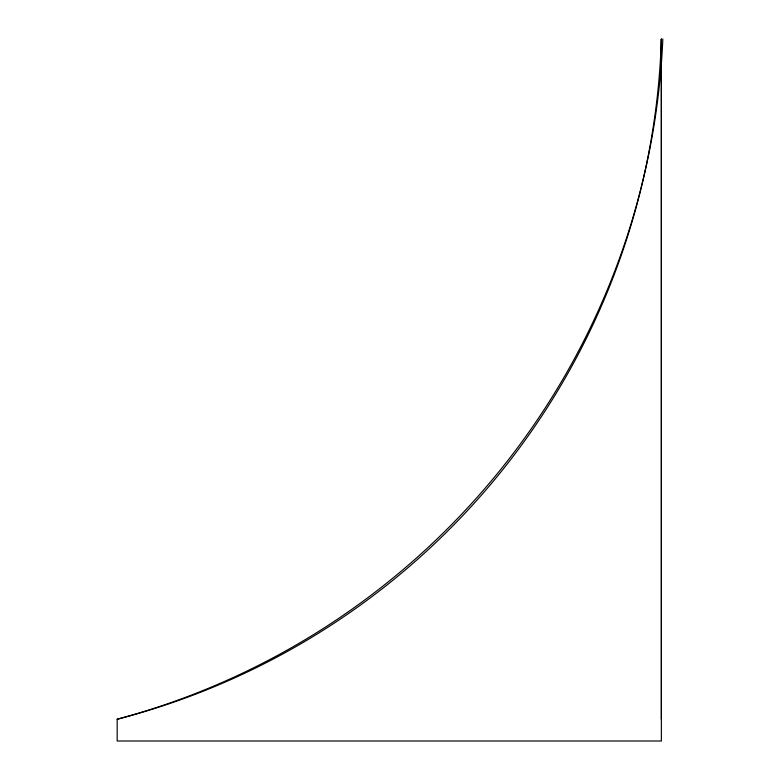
<?xml version="1.0" encoding="UTF-8"?>
<svg xmlns="http://www.w3.org/2000/svg" width="780" height="780" viewBox="0 0 780 780"><rect width="100%" height="100%" fill="white"/><g stroke="black" fill="none" stroke-linecap="round" stroke-linejoin="round"><path stroke-width="1.17" d="M661.362 719.228L661.362 39A725.936 725.936 0 0 1 117.175 719.228L117.175 741L661.362 741L661.362 39M662.825 39A736.622 736.622 0 0 1 117.175 719.228"/></g></svg>
